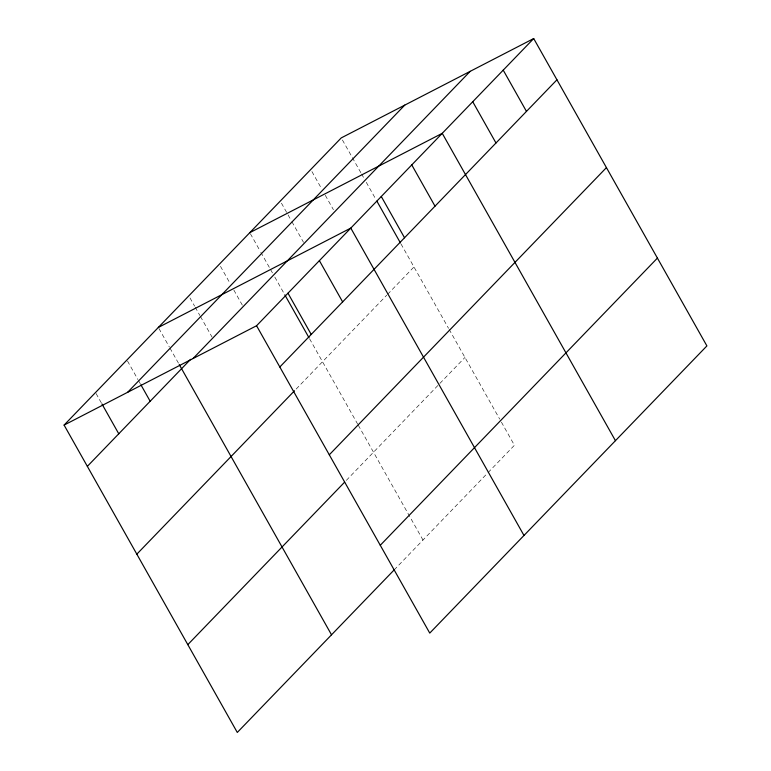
<?xml version="1.0" encoding="UTF-8"?>
<svg xmlns="http://www.w3.org/2000/svg" width="771" height="771" viewBox="0 0 771 771"><rect width="100%" height="100%" fill="white"/><g stroke="black" fill="none" stroke-linecap="round" stroke-linejoin="round"><path stroke-width="0.58" stroke-dasharray="3.85 2.89" d="M296.151 389.066L386.782 295.148M387.611 294.291L413.969 266.978M346.304 480.4L464.952 357.445M394.145 569.923L487.243 473.442M488.072 472.584L514.43 445.262L500.302 420.176M342.411 139.965L361.001 172.974M361.589 174.005L363.912 178.13M366.264 182.293L375.689 199.024M401.016 243.973L448.549 328.33M449.136 329.371L499.704 419.125M311.918 171.557L321.806 189.088M325.285 195.275L333.429 209.722M281.434 203.149L291.313 220.679M291.901 221.711L303.523 242.335M250.373 233.709L260.251 251.24M260.829 252.271L270.129 268.771M270.708 269.802L272.452 272.895M274.804 277.068L284.229 293.79M309.556 338.748L357.677 424.146M358.264 425.178L422.98 540.037M220.467 266.323L230.346 283.863M233.835 290.05L242.547 305.518M189.984 297.914L194.629 306.164M195.208 307.195L199.862 315.455M200.441 316.486L212.064 337.11M158.913 328.475L169.369 347.037M169.957 348.078L178.67 363.546M127.504 361.021L137.961 379.592M138.549 380.623L140.293 383.717M96.096 393.567L101.329 402.857"/><path stroke-width="1.16" d="M394.145 569.923L237.295 732.45L64.099 425.091L341.245 137.903L533.705 38.55L706.901 345.909L429.755 633.097L256.57 325.738L533.705 38.55M127.62 392.304L404.756 105.116M87.354 466.349L190.639 359.305M193.049 358.525L470.194 71.337M279.815 366.996L556.951 79.808M136.833 554.156L294.503 390.772M329.294 454.803L606.43 167.625M187.816 644.633L344.656 482.106M380.276 545.28L657.412 258.102M249.785 232.669L442.246 133.325L615.441 440.684M158.334 327.444L350.795 228.091L523.981 535.46M64.099 425.091L256.57 325.738M503.222 70.142L526.468 111.4M472.739 101.733L495.984 142.992M411.762 164.907L435.008 206.165M381.279 196.499L404.524 237.757M376.865 201.115L400.428 242.932M319.387 260.637L342.632 301.895M287.978 293.192L311.224 334.441M284.817 294.84L308.969 337.698M179.257 364.577L331.52 634.803M140.871 384.748L150.172 401.248M101.907 403.888L118.763 433.794"/></g></svg>
